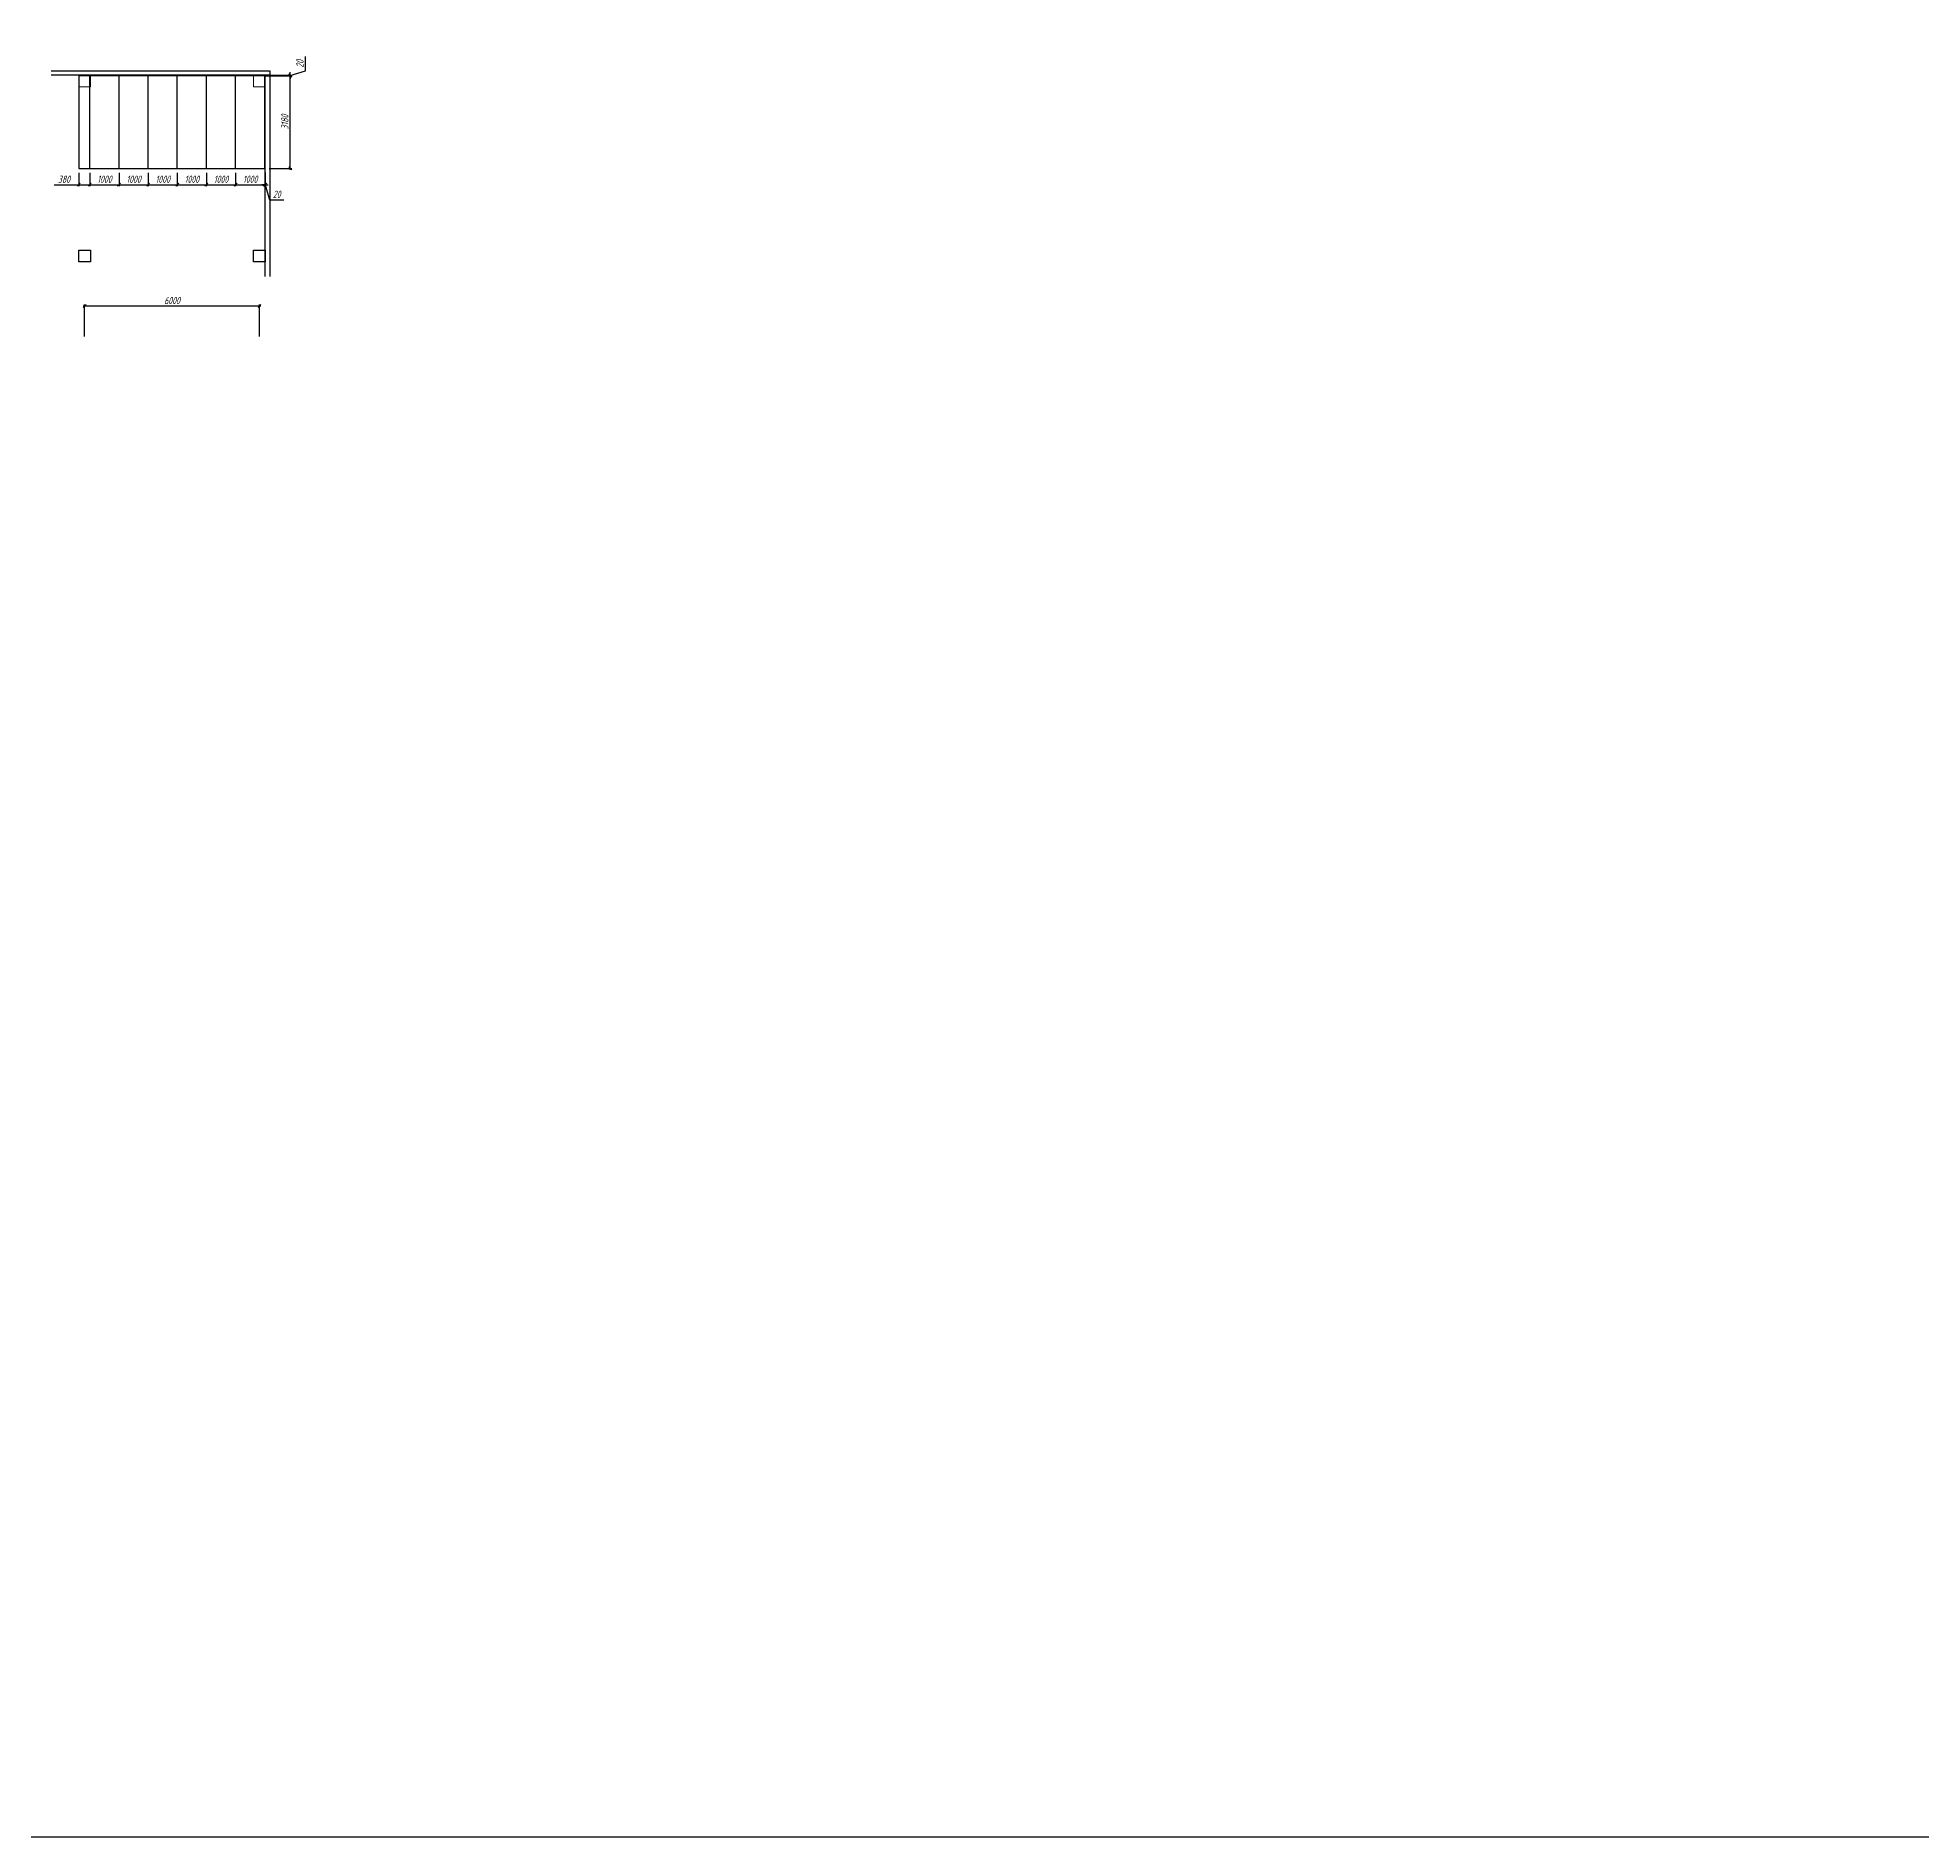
# Model space of a CAD drawing. Header units: millimetres. Extents: x -351329 to 406471, y -382937 to 111767.
# Drawn here: x -17512 to 47156, y -382937 to -321182 of the extents above; entities that cross this region are included whole.
import ezdxf

# ---------------------------------------------------------------- set-up
doc = ezdxf.new("R2010")
doc.units = ezdxf.units.MM
for name, color, linetype, lineweight in [('_Оси', 90, 'Continuous', 13), ('_Размеры', 120, 'Continuous', 13), ('_Сендвичи', 230, 'Continuous', 30), ('_Сендвичи кровля', 5, 'Continuous', 30), ('_Стены', 7, 'Continuous', 30), ('_Сэндвичи штрих', 7, 'Continuous', 5), ('выноска', 7, 'Continuous', 13), ('Нумерация RAL 6024', 91, 'Continuous', 30)]:
    doc.layers.add(name, color=color, linetype=linetype, lineweight=lineweight)
doc.styles.add('СПДС_размеры', font='spdswin.shx', dxfattribs={"width": 0.8, "oblique": 15})
doc.dimstyles.new('СПДС', dxfattribs={"dimtxt": 2.5, "dimasz": 1, "dimexe": 0.5, "dimexo": 1.5, "dimtad": 1, "dimdec": 0, "dimtxsty": 'СПДС_размеры', "dimblk": 'OBLIQUE', "dimcen": 2.5, "dimdle": 0.5, "dimadec": 8, "dimazin": 0, "dimtfac": 1, "dimtdec": 0, "dimtix": 1, "dimtmove": 0, "dimatfit": 3, "dimfxl": 1, "dimarcsym": 0})

# ---------------------------------------------------------------- blocks, each defined once
blk = doc.blocks.new('_Oblique')
at = {"layer": 'выноска', "color": 0, "lineweight": -2}
blk.add_line((-0.5, -0.5), (0.5, 0.5), dxfattribs=at)
blk = doc.blocks.new('*D738')
at = {"layer": '_Размеры', "color": 0, "lineweight": -2, "ltscale": 100, "transparency": 16777216}
for p, q in [((-16102, -325819), (-16102, -326277)), ((-15722, -325819), (-15722, -326277)), ((-16946, -326227), (-16102, -326227)), ((-16152, -326227), (-15672, -326227))]:
    blk.add_line(p, q, dxfattribs=at)
at = {"layer": 'Defpoints', "color": 0, "ltscale": 100, "transparency": 16777216}
for p in [(-16102, -325669), (-15722, -325669), (-15722, -326227)]:
    blk.add_point(p, dxfattribs=at)
at = {"layer": '_Размеры', "color": 0, "lineweight": -2, "ltscale": 100, "transparency": 16777216, "xscale": 100, "yscale": 100, "zscale": 100, "rotation": 180}
blk.add_blockref('_Oblique', (-16102, -326227), dxfattribs=at)
at = {"layer": '_Размеры', "color": 0, "lineweight": -2, "ltscale": 100, "transparency": 16777216, "xscale": 100, "yscale": 100, "zscale": 100}
blk.add_blockref('_Oblique', (-15722, -326227), dxfattribs=at)
at = {"layer": '_Размеры', "color": 0, "ltscale": 100, "transparency": 16777216, "insert": (-16610, -326040), "char_height": 250, "attachment_point": 5, "style": 'СПДС_размеры'}
blk.add_mtext('380', dxfattribs=at)
blk = doc.blocks.new('*D739')
at = {"layer": '_Размеры', "color": 0, "lineweight": -2, "ltscale": 100, "transparency": 16777216}
for p, q in [((-15722, -325819), (-15722, -326277)), ((-14722, -325819), (-14722, -326277)), ((-15772, -326227), (-14672, -326227))]:
    blk.add_line(p, q, dxfattribs=at)
at = {"layer": 'Defpoints', "color": 0, "ltscale": 100, "transparency": 16777216}
for p in [(-15722, -325669), (-14722, -325669), (-14722, -326227)]:
    blk.add_point(p, dxfattribs=at)
at = {"layer": '_Размеры', "color": 0, "lineweight": -2, "ltscale": 100, "transparency": 16777216, "xscale": 100, "yscale": 100, "zscale": 100, "rotation": 180}
blk.add_blockref('_Oblique', (-15722, -326227), dxfattribs=at)
at = {"layer": '_Размеры', "color": 0, "lineweight": -2, "ltscale": 100, "transparency": 16777216, "xscale": 100, "yscale": 100, "zscale": 100}
blk.add_blockref('_Oblique', (-14722, -326227), dxfattribs=at)
at = {"layer": '_Размеры', "color": 0, "ltscale": 100, "transparency": 16777216, "insert": (-15222, -326039.5), "char_height": 250, "attachment_point": 5, "style": 'СПДС_размеры'}
blk.add_mtext('1000', dxfattribs=at)
blk = doc.blocks.new('*D740')
at = {"layer": '_Размеры', "color": 0, "lineweight": -2, "ltscale": 100, "transparency": 16777216}
for p, q in [((-14722, -325819), (-14722, -326277)), ((-13722, -325819), (-13722, -326277)), ((-14772, -326227), (-13672, -326227))]:
    blk.add_line(p, q, dxfattribs=at)
at = {"layer": 'Defpoints', "color": 0, "ltscale": 100, "transparency": 16777216}
for p in [(-14722, -325669), (-13722, -325669), (-13722, -326227)]:
    blk.add_point(p, dxfattribs=at)
at = {"layer": '_Размеры', "color": 0, "lineweight": -2, "ltscale": 100, "transparency": 16777216, "xscale": 100, "yscale": 100, "zscale": 100, "rotation": 180}
blk.add_blockref('_Oblique', (-14722, -326227), dxfattribs=at)
at = {"layer": '_Размеры', "color": 0, "lineweight": -2, "ltscale": 100, "transparency": 16777216, "xscale": 100, "yscale": 100, "zscale": 100}
blk.add_blockref('_Oblique', (-13722, -326227), dxfattribs=at)
at = {"layer": '_Размеры', "color": 0, "ltscale": 100, "transparency": 16777216, "insert": (-14222, -326039.5), "char_height": 250, "attachment_point": 5, "style": 'СПДС_размеры'}
blk.add_mtext('1000', dxfattribs=at)
blk = doc.blocks.new('*D741')
at = {"layer": '_Размеры', "color": 0, "lineweight": -2, "ltscale": 100, "transparency": 16777216}
for p, q in [((-13722, -325819), (-13722, -326277)), ((-12722, -325819), (-12722, -326277)), ((-13772, -326227), (-12672, -326227))]:
    blk.add_line(p, q, dxfattribs=at)
at = {"layer": 'Defpoints', "color": 0, "ltscale": 100, "transparency": 16777216}
for p in [(-13722, -325669), (-12722, -325669), (-12722, -326227)]:
    blk.add_point(p, dxfattribs=at)
at = {"layer": '_Размеры', "color": 0, "lineweight": -2, "ltscale": 100, "transparency": 16777216, "xscale": 100, "yscale": 100, "zscale": 100, "rotation": 180}
blk.add_blockref('_Oblique', (-13722, -326227), dxfattribs=at)
at = {"layer": '_Размеры', "color": 0, "lineweight": -2, "ltscale": 100, "transparency": 16777216, "xscale": 100, "yscale": 100, "zscale": 100}
blk.add_blockref('_Oblique', (-12722, -326227), dxfattribs=at)
at = {"layer": '_Размеры', "color": 0, "ltscale": 100, "transparency": 16777216, "insert": (-13222, -326039.5), "char_height": 250, "attachment_point": 5, "style": 'СПДС_размеры'}
blk.add_mtext('1000', dxfattribs=at)
blk = doc.blocks.new('*D742')
at = {"layer": '_Размеры', "color": 0, "lineweight": -2, "ltscale": 100, "transparency": 16777216}
for p, q in [((-12722, -325819), (-12722, -326277)), ((-11722, -325819), (-11722, -326277)), ((-12772, -326227), (-11672, -326227))]:
    blk.add_line(p, q, dxfattribs=at)
at = {"layer": 'Defpoints', "color": 0, "ltscale": 100, "transparency": 16777216}
for p in [(-12722, -325669), (-11722, -325669), (-11722, -326227)]:
    blk.add_point(p, dxfattribs=at)
at = {"layer": '_Размеры', "color": 0, "lineweight": -2, "ltscale": 100, "transparency": 16777216, "xscale": 100, "yscale": 100, "zscale": 100, "rotation": 180}
blk.add_blockref('_Oblique', (-12722, -326227), dxfattribs=at)
at = {"layer": '_Размеры', "color": 0, "lineweight": -2, "ltscale": 100, "transparency": 16777216, "xscale": 100, "yscale": 100, "zscale": 100}
blk.add_blockref('_Oblique', (-11722, -326227), dxfattribs=at)
at = {"layer": '_Размеры', "color": 0, "ltscale": 100, "transparency": 16777216, "insert": (-12222, -326039.5), "char_height": 250, "attachment_point": 5, "style": 'СПДС_размеры'}
blk.add_mtext('1000', dxfattribs=at)
blk = doc.blocks.new('*D733')
at = {"layer": '_Размеры', "color": 0, "lineweight": -2, "ltscale": 100, "transparency": 16777216}
for p, q in [((-11722, -325819), (-11722, -326277)), ((-10722, -325819), (-10722, -326277)), ((-11772, -326227), (-10672, -326227))]:
    blk.add_line(p, q, dxfattribs=at)
at = {"layer": 'Defpoints', "color": 0, "ltscale": 100, "transparency": 16777216}
for p in [(-11722, -325669), (-10722, -325669), (-10722, -326227)]:
    blk.add_point(p, dxfattribs=at)
at = {"layer": '_Размеры', "color": 0, "lineweight": -2, "ltscale": 100, "transparency": 16777216, "xscale": 100, "yscale": 100, "zscale": 100, "rotation": 180}
blk.add_blockref('_Oblique', (-11722, -326227), dxfattribs=at)
at = {"layer": '_Размеры', "color": 0, "lineweight": -2, "ltscale": 100, "transparency": 16777216, "xscale": 100, "yscale": 100, "zscale": 100}
blk.add_blockref('_Oblique', (-10722, -326227), dxfattribs=at)
at = {"layer": '_Размеры', "color": 0, "ltscale": 100, "transparency": 16777216, "insert": (-11222, -326039.5), "char_height": 250, "attachment_point": 5, "style": 'СПДС_размеры'}
blk.add_mtext('1000', dxfattribs=at)
blk = doc.blocks.new('*D734')
at = {"layer": '_Размеры', "color": 0, "lineweight": -2, "ltscale": 100, "transparency": 16777216}
for p, q in [((-10722, -325819), (-10722, -326277)), ((-9722, -325819), (-9722, -326277)), ((-10772, -326227), (-9672, -326227))]:
    blk.add_line(p, q, dxfattribs=at)
at = {"layer": 'Defpoints', "color": 0, "ltscale": 100, "transparency": 16777216}
for p in [(-10722, -325669), (-9722, -325669), (-9722, -326227)]:
    blk.add_point(p, dxfattribs=at)
at = {"layer": '_Размеры', "color": 0, "lineweight": -2, "ltscale": 100, "transparency": 16777216, "xscale": 100, "yscale": 100, "zscale": 100, "rotation": 180}
blk.add_blockref('_Oblique', (-10722, -326227), dxfattribs=at)
at = {"layer": '_Размеры', "color": 0, "lineweight": -2, "ltscale": 100, "transparency": 16777216, "xscale": 100, "yscale": 100, "zscale": 100}
blk.add_blockref('_Oblique', (-9722, -326227), dxfattribs=at)
at = {"layer": '_Размеры', "color": 0, "ltscale": 100, "transparency": 16777216, "insert": (-10222, -326039.5), "char_height": 250, "attachment_point": 5, "style": 'СПДС_размеры'}
blk.add_mtext('1000', dxfattribs=at)
blk = doc.blocks.new('*D735')
at = {"layer": '_Размеры', "color": 0, "lineweight": -2, "ltscale": 100, "transparency": 16777216}
for p, q in [((-9722, -325819), (-9722, -326277)), ((-9702, -325811), (-9702, -326277)), ((-9722, -326227), (-9822, -326227)), ((-9722, -326227), (-9702, -326227)), ((-9722, -326227), (-9702, -326227)), ((-9712, -326227), (-9556, -326746)), ((-9702, -326227), (-9602, -326227)), ((-9556, -326746), (-9063, -326746))]:
    blk.add_line(p, q, dxfattribs=at)
at = {"layer": 'Defpoints', "color": 0, "ltscale": 100, "transparency": 16777216}
for p in [(-9722, -325669), (-9702, -325661), (-9702, -326227)]:
    blk.add_point(p, dxfattribs=at)
at = {"layer": '_Размеры', "color": 0, "lineweight": -2, "ltscale": 100, "transparency": 16777216, "xscale": 100, "yscale": 100, "zscale": 100}
blk.add_blockref('_Oblique', (-9722, -326227), dxfattribs=at)
at = {"layer": '_Размеры', "color": 0, "lineweight": -2, "ltscale": 100, "transparency": 16777216, "xscale": 100, "yscale": 100, "zscale": 100, "rotation": 180}
blk.add_blockref('_Oblique', (-9702, -326227), dxfattribs=at)
at = {"layer": '_Размеры', "color": 0, "ltscale": 100, "transparency": 16777216, "insert": (-9310, -326558), "char_height": 250, "attachment_point": 5, "style": 'СПДС_размеры'}
blk.add_mtext('20', dxfattribs=at)
blk = doc.blocks.new('*D731')
at = {"layer": '_Размеры', "color": 0, "lineweight": -2, "ltscale": 100, "transparency": 16777216}
for p, q in [((-9572, -322489), (-8794, -322489)), ((-8844, -325719), (-8844, -322439)), ((-9572, -325669), (-8794, -325669))]:
    blk.add_line(p, q, dxfattribs=at)
at = {"layer": 'Defpoints', "color": 0, "ltscale": 100, "transparency": 16777216}
for p in [(-9722, -322489), (-8844, -322489), (-9722, -325669)]:
    blk.add_point(p, dxfattribs=at)
at = {"layer": '_Размеры', "color": 0, "lineweight": -2, "ltscale": 100, "transparency": 16777216, "xscale": 100, "yscale": 100, "zscale": 100}
for p, rotation in [((-8844, -322489), 90), ((-8844, -325669), 270)]:
    blk.add_blockref('_Oblique', p, dxfattribs=dict(at, rotation=rotation))
at = {"layer": '_Размеры', "color": 0, "ltscale": 100, "transparency": 16777216, "insert": (-9031.5, -324079), "char_height": 250, "attachment_point": 5, "rotation": 90, "style": 'СПДС_размеры'}
blk.add_mtext('3180', dxfattribs=at)
blk = doc.blocks.new('*D732')
at = {"layer": '_Размеры', "color": 0, "lineweight": -2, "ltscale": 100, "transparency": 16777216}
for p, q in [((-8325, -322323), (-8325, -321830)), ((-9752, -322469), (-8794, -322469)), ((-9572, -322489), (-8794, -322489)), ((-8844, -322479), (-8325, -322323)), ((-8844, -322469), (-8844, -322369)), ((-8844, -322489), (-8844, -322469)), ((-8844, -322489), (-8844, -322469)), ((-8844, -322489), (-8844, -322589))]:
    blk.add_line(p, q, dxfattribs=at)
at = {"layer": 'Defpoints', "color": 0, "ltscale": 100, "transparency": 16777216}
for p in [(-9902, -322469), (-9722, -322489), (-8844, -322469)]:
    blk.add_point(p, dxfattribs=at)
at = {"layer": '_Размеры', "color": 0, "lineweight": -2, "ltscale": 100, "transparency": 16777216, "xscale": 100, "yscale": 100, "zscale": 100}
for p, rotation in [((-8844, -322469), 270), ((-8844, -322489), 90)]:
    blk.add_blockref('_Oblique', p, dxfattribs=dict(at, rotation=rotation))
at = {"layer": '_Размеры', "color": 0, "ltscale": 100, "transparency": 16777216, "insert": (-8513, -322077), "char_height": 250, "attachment_point": 5, "rotation": 90, "style": 'СПДС_размеры'}
blk.add_mtext('20', dxfattribs=at)
blk = doc.blocks.new('*D743')
at = {"layer": '_Оси', "color": 0, "lineweight": -2, "transparency": 16777216}
for p, q in [((-15952, -330389), (-9852, -330389)), ((-15902, -331439), (-15902, -330339)), ((-9902, -331439), (-9902, -330339))]:
    blk.add_line(p, q, dxfattribs=at)
at = {"layer": 'Defpoints', "color": 0, "transparency": 16777216}
for p in [(-9902, -330389), (-15902, -331589), (-9902, -331589)]:
    blk.add_point(p, dxfattribs=at)
at = {"layer": '_Оси', "color": 0, "lineweight": -2, "transparency": 16777216, "xscale": 100, "yscale": 100, "zscale": 100, "rotation": 180}
blk.add_blockref('_Oblique', (-15902, -330389), dxfattribs=at)
at = {"layer": '_Оси', "color": 0, "lineweight": -2, "transparency": 16777216, "xscale": 100, "yscale": 100, "zscale": 100}
blk.add_blockref('_Oblique', (-9902, -330389), dxfattribs=at)
at = {"layer": '_Оси', "color": 0, "lineweight": 25, "transparency": 16777216, "insert": (-12902, -330201.5), "char_height": 250, "attachment_point": 5, "style": 'СПДС_размеры'}
blk.add_mtext('6000', dxfattribs=at)

msp = doc.modelspace()

# ---------------------------------------------------------------- linework, layer by layer
at = {"layer": '_Сендвичи', "ltscale": 100}
for points in [[(-17045, -322319), (-9552, -322319), (-9552, -322469), (-17045, -322469)], [(-9702, -329377), (-9702, -322489), (-9552, -322489), (-9552, -329377)]]:
    msp.add_lwpolyline(points, dxfattribs=at)
at = {"layer": '_Сендвичи кровля', "ltscale": 100}
for p, q in [((-16102, -322489), (-16102, -325669)), ((-9722, -322489), (-16102, -322489)), ((-15722, -325669), (-15722, -322489)), ((-14722, -325669), (-14722, -322489)), ((-13722, -325669), (-13722, -322489)), ((-12722, -325669), (-12722, -322489)), ((-11722, -325669), (-11722, -322489)), ((-10722, -325669), (-10722, -322489)), ((-9722, -325669), (-9722, -322489)), ((-16102, -325669), (-9722, -325669))]:
    msp.add_line(p, q, dxfattribs=at)
at = {"layer": '_Стены', "ltscale": 100}
for points in [[(-16102, -328469), (-15702, -328469), (-15702, -328869), (-16102, -328869)], [(-10102, -328469), (-9702, -328469), (-9702, -328869), (-10102, -328869)]]:
    msp.add_lwpolyline(points, close=True, dxfattribs=at)
at = {"layer": '_Сэндвичи штрих', "ltscale": 100}
for points in [[(-16102, -322469), (-15702, -322469), (-15702, -322869), (-16102, -322869)], [(-10102, -322469), (-9702, -322469), (-9702, -322869), (-10102, -322869)]]:
    msp.add_lwpolyline(points, close=True, dxfattribs=at)
at = {"layer": 'Нумерация RAL 6024', "ltscale": 100}
msp.add_lwpolyline([(-351329, 111767), (406471, 111767), (406471, -382937), (-351329, -382937)], close=True, dxfattribs=at)

# ---------------------------------------------------------------- dimensions: what is measured, and where the dimension line sits
at = {"layer": '_Оси', "lineweight": 25}
dim = msp.add_linear_dim(base=(-9902, -330389), p1=(-15902, -331589), p2=(-9902, -331589), dimstyle='СПДС', override={"dimscale": 100}, dxfattribs=at)
dim.commit()
dim.dimension.update_dxf_attribs({"geometry": '*D743', "text_midpoint": (-12902, -330201.5)})
at = {"layer": '_Размеры', "ltscale": 100}
for base, p1, p2, picture, middle in [((-8844, -322469), (-9722, -322489), (-9902, -322469), '*D732', (-8512.7, -322260.9)), ((-8844, -322489), (-9722, -325669), (-9722, -322489), '*D731', (-9031.5, -324079))]:
    dim = msp.add_linear_dim(base=base, p1=p1, p2=p2, angle=270, dimstyle='СПДС', override={"dimscale": 100, "dimtix": 0, "dimtmove": 1}, dxfattribs=at)
    dim.commit()
    dim.dimension.update_dxf_attribs({"geometry": picture, "text_midpoint": middle})
dim = msp.add_linear_dim(base=(-15722, -326227), p1=(-16102, -325669), p2=(-15722, -325669), dimstyle='СПДС', override={"dimscale": 100, "dimtix": 0, "dimtmove": 1}, dxfattribs=at)
dim.commit()
dim.dimension.update_dxf_attribs({"geometry": '*D738', "text_midpoint": (-16610, -326227), "dimtype": 160})
for base, p1, p2, picture, middle in [((-14722, -326227), (-15722, -325669), (-14722, -325669), '*D739', (-15222, -326039.5)), ((-13722, -326227), (-14722, -325669), (-13722, -325669), '*D740', (-14222, -326039.5)), ((-12722, -326227), (-13722, -325669), (-12722, -325669), '*D741', (-13222, -326039.5)), ((-11722, -326227), (-12722, -325669), (-11722, -325669), '*D742', (-12222, -326039.5)), ((-10722, -326227), (-11722, -325669), (-10722, -325669), '*D733', (-11222, -326039.5)), ((-9722, -326227), (-10722, -325669), (-9722, -325669), '*D734', (-10222, -326039.5)), ((-9702, -326227), (-9722, -325669), (-9702, -325661), '*D735', (-9493.9, -326558.2))]:
    dim = msp.add_linear_dim(base=base, p1=p1, p2=p2, dimstyle='СПДС', override={"dimscale": 100, "dimtix": 0, "dimtmove": 1}, dxfattribs=at)
    dim.commit()
    dim.dimension.update_dxf_attribs({"geometry": picture, "text_midpoint": middle})

doc.saveas('drawing.dxf')
